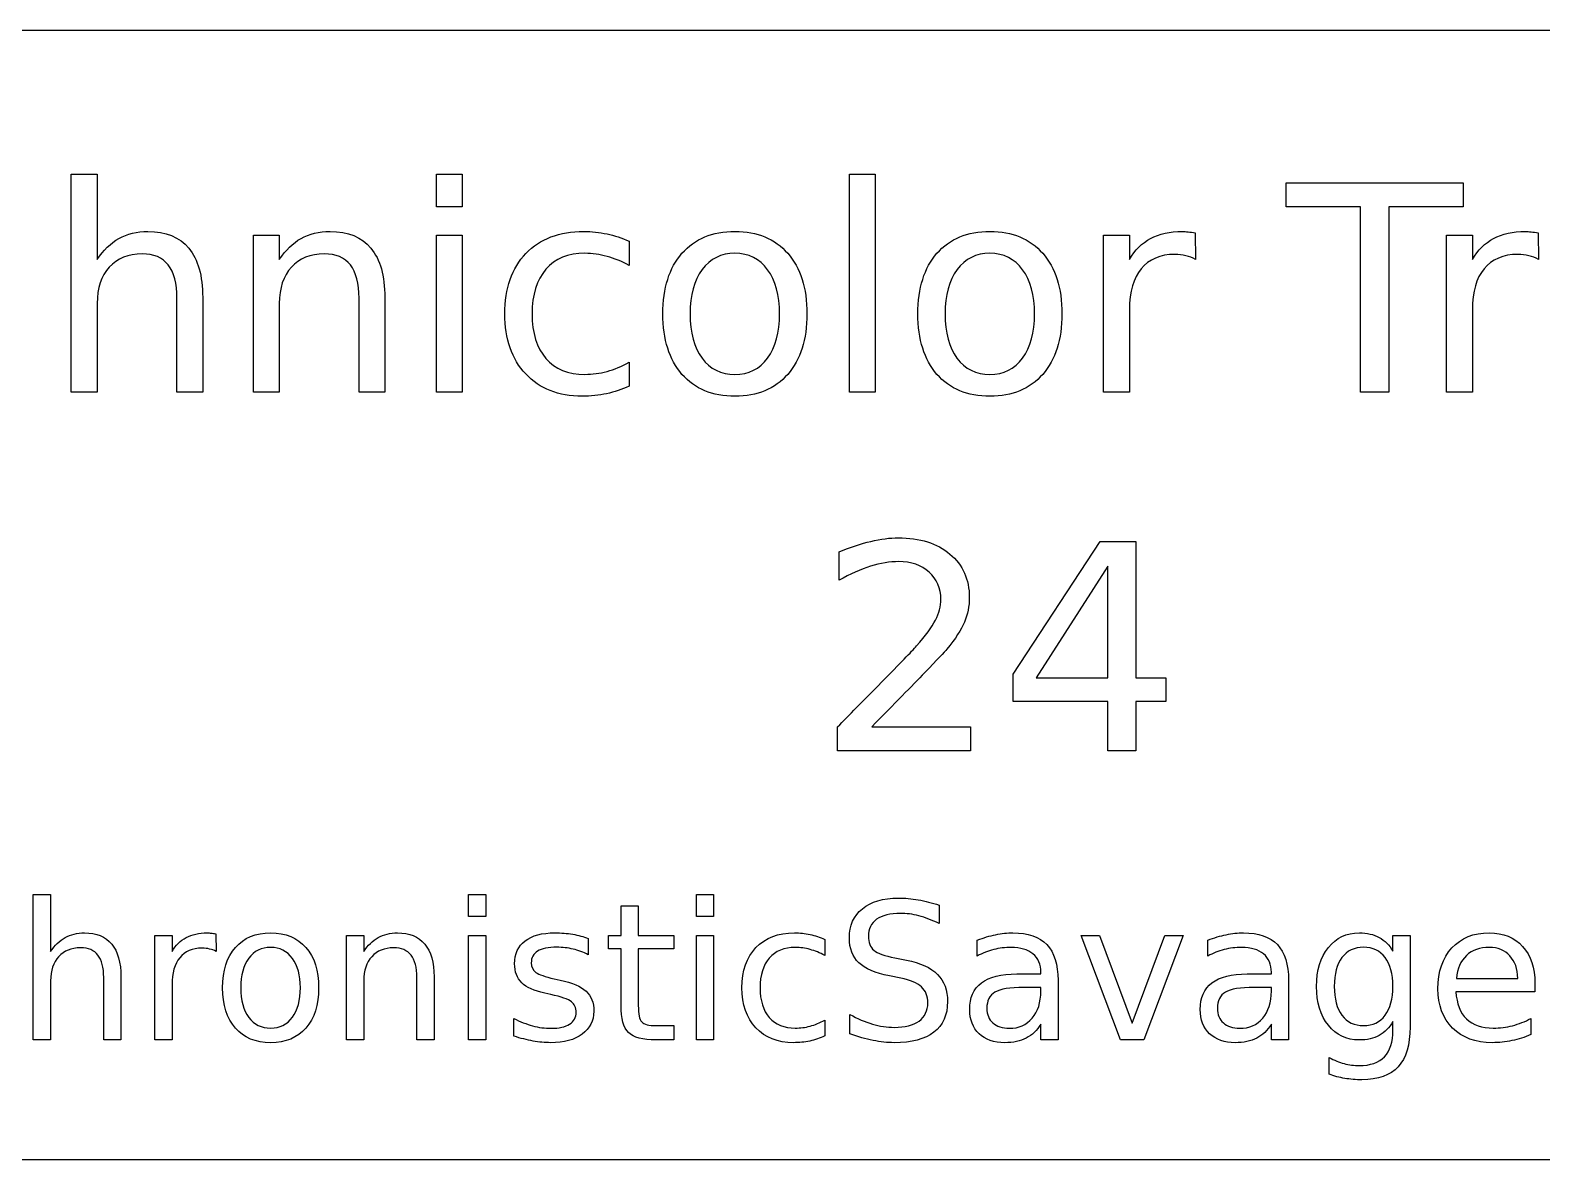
# Model space of a CAD drawing. Extents: x -55 to 123, y 94 to 249.
# Drawn here: x 12.59 to 46.05, y 94.18 to 119.18 of the extents above; entities that cross this region are included whole.
import ezdxf

# ---------------------------------------------------------------- set-up
doc = ezdxf.new("R2010")
doc.units = 0
doc.layers.get('0').update_dxf_attribs({"linetype": 'CONTINUOUS'})

msp = doc.modelspace()

# ---------------------------------------------------------------- linework, layer by layer
at = {"color": 7}
for p, q in [((-12.012783, 119.182961), (79.737214, 119.182961)), ((13.502216, 111.172742), (13.502216, 115.997253)), ((13.502216, 115.997253), (14.075824, 115.997253)), ((14.075824, 115.997253), (14.075824, 114.105896)), ((21.585443, 115.997253), (22.155951, 115.997253)), ((21.585443, 115.274817), (21.585443, 115.997253)), ((22.155951, 115.997253), (22.155951, 115.274817)), ((30.725971, 115.997253), (31.296479, 115.997253)), ((30.725971, 111.172742), (30.725971, 115.997253)), ((31.296479, 115.997253), (31.296479, 111.172742)), ((40.390498, 115.801916), (44.306538, 115.801916)), ((40.390498, 115.274817), (40.390498, 115.801916)), ((44.306538, 115.801916), (44.306538, 115.274817)), ((22.155951, 115.274817), (21.585443, 115.274817)), ((42.033809, 115.274817), (40.390498, 115.274817)), ((42.033809, 111.172742), (42.033809, 115.274817)), ((44.306538, 115.274817), (42.663228, 115.274817)), ((42.663228, 115.274817), (42.663228, 111.172742)), ((17.532977, 111.172742), (17.532977, 114.645398)), ((17.532977, 114.645398), (18.106586, 114.645398)), ((18.106586, 114.645398), (18.106586, 114.105896)), ((21.585443, 114.645398), (22.155951, 114.645398)), ((21.585443, 111.172742), (21.585443, 114.645398)), ((22.155951, 114.645398), (22.155951, 111.172742)), ((25.845649, 114.512073), (25.845649, 113.978772)), ((25.845649, 114.512069), (25.845649, 114.512073)), ((28.189692, 114.729114), (28.189692, 114.729114)), ((33.832758, 114.729114), (33.832758, 114.729114)), ((36.347333, 111.172741), (36.347333, 114.645398)), ((36.347333, 114.645398), (36.920942, 114.645398)), ((36.920942, 114.645398), (36.920942, 114.105896)), ((38.378217, 114.698114), (38.381318, 114.112097)), ((43.937566, 111.172741), (43.937566, 114.645398)), ((43.937566, 114.645398), (44.511174, 114.645398)), ((44.511174, 114.645398), (44.511174, 114.105896)), ((45.96845, 114.698114), (45.97155, 114.112097)), ((28.189692, 114.245422), (28.189692, 114.245422)), ((33.832758, 114.245422), (33.832758, 114.245422)), ((14.075824, 113.135413), (14.075824, 111.172742)), ((15.840057, 111.172742), (15.840057, 113.250134)), ((16.410565, 113.268738), (16.410565, 111.172742)), ((16.410565, 113.268738), (16.410565, 113.268738)), ((18.106586, 113.135413), (18.106586, 111.172742)), ((19.870819, 111.172742), (19.870819, 113.250134)), ((20.441327, 113.268738), (20.441327, 111.172742)), ((20.441327, 113.268738), (20.441327, 113.268738)), ((36.920942, 113.002086), (36.920942, 111.172741)), ((44.511174, 113.002086), (44.511174, 111.172741)), ((25.845649, 111.833161), (25.845649, 111.306062)), ((14.075824, 111.172742), (13.502216, 111.172742)), ((16.410565, 111.172742), (15.840057, 111.172742)), ((18.106586, 111.172742), (17.532977, 111.172742)), ((20.441327, 111.172742), (19.870819, 111.172742)), ((22.155951, 111.172742), (21.585443, 111.172742)), ((31.296479, 111.172742), (30.725971, 111.172742)), ((36.920942, 111.172741), (36.347333, 111.172741)), ((42.663228, 111.172742), (42.033809, 111.172742)), ((44.511174, 111.172741), (43.937566, 111.172741)), ((34.350555, 104.931262), (36.276019, 107.864417)), ((36.276019, 107.864417), (37.063568, 107.864417)), ((37.063568, 107.864417), (37.063568, 104.847546)), ((30.493427, 107.008655), (30.493427, 107.641174)), ((36.44035, 107.318713), (34.859051, 104.847546)), ((36.44035, 104.847546), (36.44035, 107.318713)), ((34.350555, 104.326648), (34.350555, 104.931262)), ((34.859051, 104.847546), (36.44035, 104.847546)), ((37.063568, 104.847546), (37.723993, 104.847546)), ((37.723993, 104.847546), (37.723993, 104.326648)), ((36.44035, 104.326648), (34.350555, 104.326648)), ((36.44035, 103.235242), (36.44035, 104.326648)), ((37.723993, 104.326648), (37.063568, 104.326648)), ((37.063568, 104.326648), (37.063568, 103.235242)), ((30.462421, 103.235242), (30.462421, 103.762341)), ((31.215863, 103.762341), (33.401776, 103.762341)), ((31.215863, 103.762337), (31.215863, 103.762341)), ((33.401776, 103.762341), (33.401776, 103.235242)), ((33.401776, 103.235242), (30.462421, 103.235242)), ((37.063568, 103.235242), (36.44035, 103.235242)), ((12.662476, 96.834328), (12.662476, 100.050669)), ((12.662476, 100.050669), (13.044881, 100.050669)), ((13.044881, 100.050669), (13.044881, 98.789765)), ((22.292893, 100.050669), (22.673231, 100.050669)), ((22.292893, 99.569045), (22.292893, 100.050669)), ((22.673231, 100.050669), (22.673231, 99.569045)), ((27.336514, 100.050669), (27.716852, 100.050669)), ((27.336514, 99.569045), (27.336514, 100.050669)), ((27.716852, 100.050669), (27.716852, 99.569045)), ((25.668397, 99.149432), (25.668397, 99.806757)), ((25.668397, 99.806757), (26.050804, 99.806757)), ((26.050804, 99.806757), (26.050804, 99.149432)), ((32.708796, 99.819159), (32.708796, 99.411949)), ((32.708796, 99.819157), (32.708796, 99.819159)), ((22.673231, 99.569045), (22.292893, 99.569045)), ((27.716852, 99.569045), (27.336514, 99.569045)), ((15.349648, 96.834328), (15.349648, 99.149432)), ((15.349648, 99.149432), (15.732053, 99.149432)), ((15.732053, 99.149432), (15.732053, 98.789765)), ((16.703574, 99.184573), (16.705637, 98.793899)), ((17.914868, 99.205243), (17.914868, 99.205243)), ((19.591252, 96.834328), (19.591252, 99.149432)), ((19.591252, 99.149432), (19.973657, 99.149432)), ((19.973657, 99.149432), (19.973657, 98.789765)), ((22.292893, 99.149432), (22.673231, 99.149432)), ((22.292893, 96.834328), (22.292893, 99.149432)), ((22.673231, 99.149432), (22.673231, 96.834328)), ((24.942863, 99.08122), (24.942863, 98.721552)), ((24.942863, 99.081217), (24.942863, 99.08122)), ((25.389344, 98.853843), (25.389344, 99.149432)), ((25.389344, 99.149432), (25.668397, 99.149432)), ((26.050804, 99.149432), (26.834218, 99.149432)), ((26.834218, 99.149432), (26.834218, 98.853843)), ((27.336514, 99.149432), (27.716852, 99.149432)), ((27.336514, 96.834328), (27.336514, 99.149432)), ((27.716852, 99.149432), (27.716852, 96.834328)), ((30.17665, 99.060549), (30.17665, 98.705015)), ((30.17665, 99.06054), (30.17665, 99.060549)), ((33.55422, 98.692617), (33.55422, 99.044017)), ((35.85279, 99.149432), (36.255866, 99.149432)), ((36.720954, 96.834328), (35.85279, 99.149432)), ((36.255866, 99.149432), (36.979336, 97.206399)), ((36.979336, 97.206399), (37.702806, 99.149432)), ((38.105882, 99.149432), (37.237718, 96.834328)), ((37.702806, 99.149432), (38.105882, 99.149432)), ((38.655718, 98.692617), (38.655718, 99.044017)), ((42.75056, 98.798035), (42.75056, 99.149434)), ((42.75056, 99.149434), (43.130899, 99.149434)), ((43.130899, 99.149434), (43.130899, 97.121649)), ((17.914868, 98.882782), (17.914868, 98.882782)), ((25.668397, 98.853843), (25.389344, 98.853843)), ((25.668397, 97.597073), (25.668397, 98.853843)), ((26.834218, 98.853843), (26.050804, 98.853843)), ((26.050804, 98.853843), (26.050804, 97.597073)), ((31.731078, 98.651271), (31.983259, 98.599591)), ((13.044881, 98.142776), (13.044881, 96.834328)), ((14.221037, 96.834328), (14.221037, 98.219257)), ((14.601375, 98.231659), (14.601375, 96.834328)), ((14.601375, 98.231659), (14.601375, 98.231659)), ((15.732053, 98.053885), (15.732053, 96.834328)), ((19.973657, 98.142776), (19.973657, 96.834328)), ((21.149813, 96.834328), (21.149813, 98.219257)), ((21.530151, 98.231659), (21.530151, 96.834328)), ((21.530151, 98.231659), (21.530151, 98.231659)), ((24.190454, 98.188246), (24.320679, 98.159306)), ((31.861303, 98.202714), (31.607055, 98.252324)), ((34.426518, 98.295737), (34.959819, 98.295737)), ((34.959819, 98.295737), (34.959819, 98.332947)), ((35.340158, 98.155181), (35.340158, 98.155178)), ((35.340158, 98.155178), (35.340158, 96.834328)), ((39.528016, 98.295737), (40.061317, 98.295737)), ((40.061317, 98.295737), (40.061317, 98.332947)), ((40.441655, 98.155181), (40.441655, 98.155178)), ((40.441655, 98.155178), (40.441655, 96.834328)), ((42.75056, 98.018752), (42.75056, 98.018752)), ((44.158224, 98.196519), (45.514213, 98.198586)), ((45.894552, 98.086967), (45.894552, 98.086965)), ((45.894552, 98.086965), (45.894552, 97.90093)), ((24.113973, 97.840985), (23.981681, 97.871995)), ((34.959819, 97.998082), (34.581548, 97.998082)), ((34.959819, 97.913332), (34.959819, 97.998082)), ((40.061317, 97.998082), (39.683045, 97.998082)), ((40.061317, 97.913332), (40.061317, 97.998082)), ((45.894552, 97.90093), (44.145821, 97.90093)), ((30.734757, 96.970751), (30.734757, 97.400699)), ((23.297486, 96.919075), (23.297486, 97.311816)), ((26.443543, 97.15265), (26.834217, 97.15265)), ((26.834217, 97.15265), (26.834217, 96.834328)), ((30.17665, 97.274609), (30.17665, 96.923209)), ((34.959819, 96.834328), (34.959819, 97.185728)), ((40.061317, 96.834328), (40.061317, 97.185728)), ((42.75056, 97.053438), (42.75056, 97.241541)), ((45.805668, 97.311816), (45.805668, 96.952148)), ((13.044881, 96.834328), (12.662476, 96.834328)), ((14.601375, 96.834328), (14.221037, 96.834328)), ((15.732053, 96.834328), (15.349648, 96.834328)), ((19.973657, 96.834328), (19.591252, 96.834328)), ((21.530151, 96.834328), (21.149813, 96.834328)), ((22.673231, 96.834328), (22.292893, 96.834328)), ((26.834217, 96.834328), (26.443543, 96.834328)), ((27.716852, 96.834328), (27.336514, 96.834328)), ((35.340158, 96.834328), (34.959819, 96.834328)), ((37.237718, 96.834328), (36.720954, 96.834328)), ((40.441655, 96.834328), (40.061317, 96.834328)), ((41.340827, 96.075722), (41.340827, 96.445726)), ((114.93848, 94.182959), (-47.214053, 94.182961))]:
    msp.add_line(p, q, dxfattribs=at)
for points in [[(14.075824, 114.105896), (14.21225, 114.314669), (14.372447, 114.470732), (14.556415, 114.574084)], [(14.556415, 114.574084), (14.74245, 114.677438), (14.956391, 114.729114), (15.198236, 114.729114)], [(15.198236, 114.729114), (15.597178, 114.729114), (15.898968, 114.605091), (16.103607, 114.357043)], [(18.106586, 114.105896), (18.243011, 114.314669), (18.403208, 114.470732), (18.587177, 114.574084)], [(18.587177, 114.574084), (18.773212, 114.677438), (18.987152, 114.729114), (19.228998, 114.729114)], [(19.228998, 114.729114), (19.62794, 114.729114), (19.92973, 114.605091), (20.134369, 114.357043)], [(23.563617, 114.242317), (23.875743, 114.566845), (24.30259, 114.729109), (24.844159, 114.729109)], [(24.844159, 114.729109), (25.019859, 114.729109), (25.191425, 114.710506), (25.358857, 114.673299)], [(25.358857, 114.673299), (25.526288, 114.638159), (25.688552, 114.584416), (25.845649, 114.512069)], [(27.017671, 114.245422), (27.300858, 114.567884), (27.691531, 114.729114), (28.189692, 114.729114)], [(28.189692, 114.729114), (28.685786, 114.729114), (29.075426, 114.567884), (29.358613, 114.245422)], [(32.660737, 114.245422), (32.943924, 114.567884), (33.334597, 114.729114), (33.832758, 114.729114)], [(33.832758, 114.729114), (34.328852, 114.729114), (34.718492, 114.567884), (35.001679, 114.245422)], [(36.920942, 114.105896), (37.040831, 114.316736), (37.196894, 114.472799), (37.38913, 114.574084)], [(37.38913, 114.574084), (37.581367, 114.677438), (37.814944, 114.729114), (38.089862, 114.729114)], [(38.089862, 114.729114), (38.129135, 114.729114), (38.172544, 114.726014), (38.220087, 114.719814)], [(38.220087, 114.719814), (38.267627, 114.715681), (38.320337, 114.708448), (38.378217, 114.698114)], [(44.511174, 114.105896), (44.631063, 114.316736), (44.787126, 114.472799), (44.979363, 114.574084)], [(44.979363, 114.574084), (45.171599, 114.677438), (45.405176, 114.729114), (45.680095, 114.729114)], [(45.680095, 114.729114), (45.719368, 114.729114), (45.762777, 114.726014), (45.81032, 114.719814)], [(45.81032, 114.719814), (45.85786, 114.715681), (45.91057, 114.708448), (45.96845, 114.698114)], [(15.071112, 114.23302), (14.763121, 114.23302), (14.520241, 114.134835), (14.342474, 113.938464)], [(15.647821, 113.988074), (15.519664, 114.151372), (15.327427, 114.23302), (15.071112, 114.23302)], [(16.103607, 114.357043), (16.308246, 114.111064), (16.410565, 113.748296), (16.410565, 113.268738)], [(19.101874, 114.23302), (18.793883, 114.23302), (18.551003, 114.134835), (18.373236, 113.938464)], [(19.678583, 113.988074), (19.550425, 114.151372), (19.358189, 114.23302), (19.101874, 114.23302)], [(20.134369, 114.357043), (20.339008, 114.111064), (20.441327, 113.748296), (20.441327, 113.268738)], [(23.09853, 112.905964), (23.09853, 113.472338), (23.253559, 113.917789), (23.563617, 114.242317)], [(24.868964, 114.245419), (24.498961, 114.245419), (24.21164, 114.127597), (24.007001, 113.891952)], [(25.358857, 114.177209), (25.197626, 114.222683), (25.034329, 114.245419), (24.868964, 114.245419)], [(25.845649, 113.978772), (25.684418, 114.067656), (25.522154, 114.133801), (25.358857, 114.177209)], [(26.595991, 112.905969), (26.595991, 113.476477), (26.736551, 113.922962), (27.017671, 114.245422)], [(28.189692, 114.245422), (27.883767, 114.245422), (27.641922, 114.125533), (27.464155, 113.885754)], [(28.912128, 113.882654), (28.734361, 114.1245), (28.493549, 114.245422), (28.189692, 114.245422)], [(29.358613, 114.245422), (29.6418, 113.922962), (29.783393, 113.476477), (29.783393, 112.905969)], [(32.239057, 112.905969), (32.239057, 113.476477), (32.379617, 113.922962), (32.660737, 114.245422)], [(33.832758, 114.245422), (33.526834, 114.245422), (33.284988, 114.125533), (33.107221, 113.885754)], [(34.555195, 113.882654), (34.377428, 114.1245), (34.136616, 114.245422), (33.832758, 114.245422)], [(35.001679, 114.245422), (35.284866, 113.922962), (35.42646, 113.476477), (35.42646, 112.905969)], [(37.922431, 114.220617), (37.59997, 114.220617), (37.351923, 114.115197), (37.17829, 113.904357)], [(38.170478, 114.192707), (38.096064, 114.211314), (38.013382, 114.220617), (37.922431, 114.220617)], [(38.381318, 114.112097), (38.317238, 114.149304), (38.246958, 114.176174), (38.170478, 114.192707)], [(45.512664, 114.220617), (45.190203, 114.220617), (44.942156, 114.115197), (44.768523, 113.904357)], [(45.760711, 114.192707), (45.686296, 114.211314), (45.603614, 114.220617), (45.512664, 114.220617)], [(45.97155, 114.112097), (45.90747, 114.149304), (45.83719, 114.176174), (45.760711, 114.192707)], [(14.342474, 113.938464), (14.164707, 113.742094), (14.075824, 113.474411), (14.075824, 113.135413)], [(15.840057, 113.250134), (15.840057, 113.578796), (15.775978, 113.824776), (15.647821, 113.988074)], [(18.373236, 113.938464), (18.195469, 113.742094), (18.106586, 113.474411), (18.106586, 113.135413)], [(19.870819, 113.250134), (19.870819, 113.578796), (19.80674, 113.824776), (19.678583, 113.988074)], [(24.007001, 113.891952), (23.802362, 113.658375), (23.700043, 113.329713), (23.700043, 112.905966)], [(27.464155, 113.885754), (27.286388, 113.648043), (27.197504, 113.321448), (27.197504, 112.905969)], [(29.178779, 112.905969), (29.178779, 113.317314), (29.089895, 113.642876), (28.912128, 113.882654)], [(33.107221, 113.885754), (32.929454, 113.648043), (32.840571, 113.321448), (32.840571, 112.905969)], [(34.821845, 112.905969), (34.821845, 113.317314), (34.732962, 113.642876), (34.555195, 113.882654)], [(37.17829, 113.904357), (37.006725, 113.695585), (36.920942, 113.394828), (36.920942, 113.002086)], [(44.768523, 113.904357), (44.596957, 113.695585), (44.511174, 113.394828), (44.511174, 113.002086)], [(23.560517, 111.575813), (23.252526, 111.904475), (23.09853, 112.347859), (23.09853, 112.905964)], [(23.700043, 112.905966), (23.700043, 112.48222), (23.802362, 112.152524), (24.007001, 111.916879)], [(27.017671, 111.566516), (26.736551, 111.891044), (26.595991, 112.337529), (26.595991, 112.905969)], [(27.197504, 112.905969), (27.197504, 112.490491), (27.285354, 112.162862), (27.461054, 111.923083)], [(28.912128, 111.926184), (29.089895, 112.165963), (29.178779, 112.492558), (29.178779, 112.905969)], [(29.783393, 112.905969), (29.783393, 112.337529), (29.6418, 111.891044), (29.358613, 111.566516)], [(32.660737, 111.566516), (32.379617, 111.891044), (32.239057, 112.337529), (32.239057, 112.905969)], [(32.840571, 112.905969), (32.840571, 112.490491), (32.928421, 112.162862), (33.104121, 111.923083)], [(34.555195, 111.926184), (34.732962, 112.165963), (34.821845, 112.492558), (34.821845, 112.905969)], [(35.42646, 112.905969), (35.42646, 112.337529), (35.284866, 111.891044), (35.001679, 111.566516)], [(24.007001, 111.916879), (24.21164, 111.683302), (24.498961, 111.566513), (24.868964, 111.566513)], [(25.358857, 111.631623), (25.522154, 111.677097), (25.684418, 111.744276), (25.845649, 111.833161)], [(27.461054, 111.923083), (27.638821, 111.685372), (27.881701, 111.566516), (28.189692, 111.566516)], [(28.189692, 111.566516), (28.493549, 111.566516), (28.734361, 111.686406), (28.912128, 111.926184)], [(33.104121, 111.923083), (33.281888, 111.685372), (33.524767, 111.566516), (33.832758, 111.566516)], [(33.832758, 111.566516), (34.136616, 111.566516), (34.377428, 111.686406), (34.555195, 111.926184)], [(24.806952, 111.08282), (24.283987, 111.08282), (23.868508, 111.247151), (23.560517, 111.575813)], [(24.868964, 111.566513), (25.034329, 111.566513), (25.197626, 111.588217), (25.358857, 111.631623)], [(28.189692, 111.082825), (27.691531, 111.082825), (27.300858, 111.244056), (27.017671, 111.566516)], [(29.358613, 111.566516), (29.075426, 111.244056), (28.685786, 111.082825), (28.189692, 111.082825)], [(33.832758, 111.082825), (33.334597, 111.082825), (32.943924, 111.244056), (32.660737, 111.566516)], [(35.001679, 111.566516), (34.718492, 111.244056), (34.328852, 111.082825), (33.832758, 111.082825)], [(25.349555, 111.13863), (25.180056, 111.101424), (24.999189, 111.08282), (24.806952, 111.08282)], [(25.845649, 111.306062), (25.686486, 111.231648), (25.521121, 111.175838), (25.349555, 111.13863)], [(30.493427, 107.641174), (30.745608, 107.74246), (30.981252, 107.818942), (31.20036, 107.870618)], [(31.20036, 107.870618), (31.419468, 107.922292), (31.619973, 107.948128), (31.801874, 107.948128)], [(31.801874, 107.948128), (32.281431, 107.948128), (32.663837, 107.828239), (32.949091, 107.58846)], [(31.814276, 107.421033), (31.617905, 107.421033), (31.410166, 107.386927), (31.191058, 107.318713)], [(32.487103, 107.188489), (32.315538, 107.343519), (32.091262, 107.421033), (31.814276, 107.421033)], [(32.949091, 107.58846), (33.234344, 107.348682), (33.376971, 107.028288), (33.376971, 106.627279)], [(31.191058, 107.318713), (30.974017, 107.250501), (30.741474, 107.147148), (30.493427, 107.008655)], [(32.747553, 106.586975), (32.747553, 106.832955), (32.660736, 107.03346), (32.487103, 107.188489)], [(32.62663, 106.124988), (32.707245, 106.282084), (32.747553, 106.43608), (32.747553, 106.586975)], [(33.376971, 106.627279), (33.376971, 106.43711), (33.340798, 106.256242), (33.268451, 106.084676)], [(32.208051, 105.55448), (32.408555, 105.77979), (32.548081, 105.969959), (32.62663, 106.124988)], [(33.268451, 106.084676), (33.198171, 105.915178), (33.06898, 105.714673), (32.880878, 105.483163)], [(31.432904, 104.751428), (31.844249, 105.166907), (32.102631, 105.434591), (32.208051, 105.55448)], [(32.880878, 105.483163), (32.829198, 105.423217), (32.664867, 105.249584), (32.387885, 104.962264)], [(30.462421, 103.762341), (30.700132, 104.008321), (31.023627, 104.338017), (31.432904, 104.751428)], [(32.387885, 104.962264), (32.110899, 104.67701), (31.720225, 104.277035), (31.215863, 103.762337)], [(30.722354, 99.095683), (30.722354, 99.368535), (30.818128, 99.583509), (31.009675, 99.740605)], [(31.009675, 99.740605), (31.2026, 99.897701), (31.467873, 99.976249), (31.805492, 99.976249)], [(31.805492, 99.976249), (31.950186, 99.976249), (32.097636, 99.963159), (32.247843, 99.936979)], [(32.247843, 99.936979), (32.398049, 99.910799), (32.5517, 99.871525), (32.708796, 99.819157)], [(31.325935, 99.504965), (31.20329, 99.416771), (31.141967, 99.29137), (31.141967, 99.128761)], [(31.853035, 99.637257), (31.625658, 99.637257), (31.449958, 99.59316), (31.325935, 99.504965)], [(32.260245, 99.581447), (32.119685, 99.618654), (31.983948, 99.637257), (31.853035, 99.637257)], [(32.708796, 99.411949), (32.550322, 99.487741), (32.400805, 99.544241), (32.260245, 99.581447)], [(13.044881, 98.789765), (13.135832, 98.928947), (13.24263, 99.032988), (13.365275, 99.10189)], [(13.365275, 99.10189), (13.489298, 99.170792), (13.631925, 99.205243), (13.793156, 99.205243)], [(13.793156, 99.205243), (14.059117, 99.205243), (14.260311, 99.122561), (14.396737, 98.957196)], [(15.732053, 98.789765), (15.81198, 98.930325), (15.916022, 99.034366), (16.044179, 99.10189)], [(16.044179, 99.10189), (16.172336, 99.170792), (16.328055, 99.205243), (16.511334, 99.205243)], [(16.511334, 99.205243), (16.537514, 99.205243), (16.566454, 99.203177), (16.598154, 99.199043)], [(16.598154, 99.199043), (16.629847, 99.19631), (16.664987, 99.191487), (16.703574, 99.184573)], [(17.133521, 98.882782), (17.322312, 99.097756), (17.582761, 99.205243), (17.914868, 99.205243)], [(17.914868, 99.205243), (18.245597, 99.205243), (18.505358, 99.097756), (18.694149, 98.882782)], [(19.973657, 98.789765), (20.064608, 98.928947), (20.171406, 99.032988), (20.294051, 99.10189)], [(20.294051, 99.10189), (20.418074, 99.170792), (20.560701, 99.205243), (20.721932, 99.205243)], [(20.721932, 99.205243), (20.987893, 99.205243), (21.189087, 99.122561), (21.325513, 98.957196)], [(23.314022, 98.523118), (23.314022, 98.740848), (23.391192, 98.908969), (23.545532, 99.02748)], [(23.545532, 99.02748), (23.699873, 99.145992), (23.918981, 99.205247), (24.202857, 99.205247)], [(24.202857, 99.205247), (24.343416, 99.205247), (24.475708, 99.194911), (24.599732, 99.174237)], [(24.599732, 99.174237), (24.723755, 99.153564), (24.838132, 99.122557), (24.942863, 99.081217)], [(28.655295, 98.880709), (28.863379, 99.097061), (29.147944, 99.205237), (29.50899, 99.205237)], [(29.50899, 99.205237), (29.626123, 99.205237), (29.740501, 99.192834), (29.852122, 99.168027)], [(29.852122, 99.168027), (29.963743, 99.144601), (30.071919, 99.108772), (30.17665, 99.06054)], [(30.931127, 98.543779), (30.791945, 98.676071), (30.722354, 98.860039), (30.722354, 99.095683)], [(31.141967, 99.128761), (31.141967, 98.992335), (31.182619, 98.888982), (31.263923, 98.818702)], [(33.55422, 99.044017), (33.693402, 99.097764), (33.82845, 99.137727), (33.959363, 99.163906)], [(33.959363, 99.163906), (34.090277, 99.191466), (34.217746, 99.205246), (34.341769, 99.205246)], [(34.341769, 99.205246), (34.676632, 99.205246), (34.926746, 99.11843), (35.092111, 98.944797)], [(38.655718, 99.044017), (38.7949, 99.097764), (38.929948, 99.137727), (39.060861, 99.163906)], [(39.060861, 99.163906), (39.191775, 99.191466), (39.319244, 99.205246), (39.443267, 99.205246)], [(39.443267, 99.205246), (39.77813, 99.205246), (40.028244, 99.11843), (40.193608, 98.944797)], [(41.322224, 98.880717), (41.495857, 99.097069), (41.724611, 99.205245), (42.008487, 99.205245)], [(42.008487, 99.205245), (42.179364, 99.205245), (42.326125, 99.171483), (42.44877, 99.103959)], [(42.44877, 99.103959), (42.571415, 99.036435), (42.672012, 98.934461), (42.75056, 98.798035)], [(44.054871, 98.870382), (44.260198, 99.093624), (44.536495, 99.205245), (44.883761, 99.205245)], [(44.883761, 99.205245), (45.195198, 99.205245), (45.441177, 99.104649), (45.6217, 98.903455)], [(13.708407, 98.874514), (13.503079, 98.874514), (13.341159, 98.809057), (13.222648, 98.678143)], [(14.092879, 98.711216), (14.007441, 98.820082), (13.879284, 98.874514), (13.708407, 98.874514)], [(14.221037, 98.219257), (14.221037, 98.438365), (14.178318, 98.602352), (14.092879, 98.711216)], [(14.396737, 98.957196), (14.533162, 98.79321), (14.601375, 98.551364), (14.601375, 98.231659)], [(16.399713, 98.866239), (16.184739, 98.866239), (16.019374, 98.795959), (15.903619, 98.655399)], [(16.565077, 98.847639), (16.51547, 98.860039), (16.460349, 98.866239), (16.399713, 98.866239)], [(16.705637, 98.793899), (16.662917, 98.818706), (16.616064, 98.836619), (16.565077, 98.847639)], [(16.852401, 97.989813), (16.852401, 98.370152), (16.946108, 98.667808), (17.133521, 98.882782)], [(17.914868, 98.882782), (17.710919, 98.882782), (17.549688, 98.802856), (17.431177, 98.643003)], [(18.396493, 98.640936), (18.277982, 98.802167), (18.11744, 98.882782), (17.914868, 98.882782)], [(18.694149, 98.882782), (18.88294, 98.667808), (18.977336, 98.370152), (18.977336, 97.989813)], [(20.637182, 98.874514), (20.431855, 98.874514), (20.269935, 98.809057), (20.151424, 98.678143)], [(21.021655, 98.711216), (20.936217, 98.820082), (20.808059, 98.874514), (20.637182, 98.874514)], [(21.149813, 98.219257), (21.149813, 98.438365), (21.107094, 98.602352), (21.021655, 98.711216)], [(21.325513, 98.957196), (21.461938, 98.79321), (21.530151, 98.551364), (21.530151, 98.231659)], [(23.822518, 98.800095), (23.728811, 98.742215), (23.681958, 98.655399), (23.681958, 98.539646)], [(24.248332, 98.886915), (24.059541, 98.886915), (23.917603, 98.857975), (23.822518, 98.800095)], [(24.608, 98.845575), (24.492245, 98.873135), (24.372355, 98.886915), (24.248332, 98.886915)], [(24.942863, 98.721552), (24.835376, 98.776672), (24.723755, 98.818013), (24.608, 98.845575)], [(28.345237, 97.989807), (28.345237, 98.36739), (28.44859, 98.664357), (28.655295, 98.880709)], [(29.525527, 98.882777), (29.278858, 98.882777), (29.08731, 98.804229), (28.950885, 98.647133)], [(29.852122, 98.837307), (29.744635, 98.867621), (29.63577, 98.882777), (29.525527, 98.882777)], [(30.17665, 98.705015), (30.069163, 98.764269), (29.960987, 98.808366), (29.852122, 98.837307)], [(31.263923, 98.818702), (31.346606, 98.7498), (31.502324, 98.69399), (31.731078, 98.651271)], [(33.915955, 98.835244), (33.790554, 98.803551), (33.669975, 98.756009), (33.55422, 98.692617)], [(34.302495, 98.882784), (34.170203, 98.882784), (34.041356, 98.866938), (33.915955, 98.835244)], [(34.786186, 98.73809), (34.671809, 98.834553), (34.510579, 98.882784), (34.302495, 98.882784)], [(34.959819, 98.332947), (34.959819, 98.507958), (34.901941, 98.643006), (34.786186, 98.73809)], [(35.092111, 98.944797), (35.257476, 98.771165), (35.340158, 98.507959), (35.340158, 98.155181)], [(39.017453, 98.835244), (38.892052, 98.803551), (38.771473, 98.756009), (38.655718, 98.692617)], [(39.403993, 98.882784), (39.271701, 98.882784), (39.142854, 98.866938), (39.017453, 98.835244)], [(39.887684, 98.73809), (39.773307, 98.834553), (39.612076, 98.882784), (39.403993, 98.882784)], [(40.061317, 98.332947), (40.061317, 98.507958), (40.003439, 98.643006), (39.887684, 98.73809)], [(40.193608, 98.944797), (40.358973, 98.771165), (40.441655, 98.507959), (40.441655, 98.155181)], [(41.061774, 98.018754), (41.061774, 98.377044), (41.148591, 98.664365), (41.322224, 98.880717)], [(42.101504, 98.886916), (41.897555, 98.886916), (41.738391, 98.811124), (41.624014, 98.65954)], [(42.578994, 98.65954), (42.465995, 98.811124), (42.306832, 98.886916), (42.101504, 98.886916)], [(43.748946, 97.969145), (43.748946, 98.348106), (43.850921, 98.648518), (44.054871, 98.870382)], [(44.377332, 98.702948), (44.250552, 98.583059), (44.177516, 98.414249), (44.158224, 98.196519)], [(44.887895, 98.882782), (44.675677, 98.882782), (44.505489, 98.822838), (44.377332, 98.702948)], [(45.338513, 98.696747), (45.225514, 98.820771), (45.075308, 98.882782), (44.887895, 98.882782)], [(45.514213, 98.198586), (45.51148, 98.40667), (45.452913, 98.572724), (45.338513, 98.696747)], [(45.6217, 98.903455), (45.803601, 98.703639), (45.894552, 98.431477), (45.894552, 98.086967)], [(13.222648, 98.678143), (13.104137, 98.54723), (13.044881, 98.368774), (13.044881, 98.142776)], [(15.903619, 98.655399), (15.789242, 98.516217), (15.732053, 98.315713), (15.732053, 98.053885)], [(17.431177, 98.643003), (17.312666, 98.484529), (17.25341, 98.266799), (17.25341, 97.989813)], [(18.57426, 97.989813), (18.57426, 98.264043), (18.515004, 98.481084), (18.396493, 98.640936)], [(20.151424, 98.678143), (20.032913, 98.54723), (19.973657, 98.368774), (19.973657, 98.142776)], [(23.471118, 98.099371), (23.366387, 98.202725), (23.314022, 98.343974), (23.314022, 98.523118)], [(23.681958, 98.539646), (23.681958, 98.451452), (23.71572, 98.381861), (23.783244, 98.330873)], [(28.950885, 98.647133), (28.814459, 98.491415), (28.746246, 98.272306), (28.746246, 97.989808)], [(31.607055, 98.252324), (31.295618, 98.314338), (31.070309, 98.411489), (30.931127, 98.543779)], [(31.983259, 98.599591), (32.294696, 98.540338), (32.524139, 98.435607), (32.671589, 98.285399)], [(41.624014, 98.65954), (41.511015, 98.507956), (41.454515, 98.29436), (41.454515, 98.018752)], [(42.75056, 98.018752), (42.75056, 98.29436), (42.693371, 98.507956), (42.578994, 98.65954)], [(23.981681, 97.871995), (23.746037, 97.921602), (23.575849, 97.997394), (23.471118, 98.099371)], [(23.783244, 98.330873), (23.850768, 98.281267), (23.986505, 98.233724), (24.190454, 98.188246)], [(24.320679, 98.159306), (24.590774, 98.101426), (24.782322, 98.019433), (24.895321, 97.913326)], [(32.318122, 98.010478), (32.225794, 98.095917), (32.073521, 98.159996), (31.861303, 98.202714)], [(32.671589, 98.285399), (32.820417, 98.136571), (32.894831, 97.936755), (32.894831, 97.685952)], [(33.384722, 97.508188), (33.384722, 97.768638), (33.471538, 97.965008), (33.645171, 98.097299)], [(33.645171, 98.097299), (33.820182, 98.229591), (34.080631, 98.295737), (34.426518, 98.295737)], [(38.486219, 97.508188), (38.486219, 97.768638), (38.573035, 97.965008), (38.746668, 98.097299)], [(38.746668, 98.097299), (38.921679, 98.229591), (39.182129, 98.295737), (39.528016, 98.295737)], [(41.322224, 97.158858), (41.148591, 97.37521), (41.061774, 97.661842), (41.061774, 98.018754)], [(41.454515, 98.018752), (41.454515, 97.744523), (41.511015, 97.531616), (41.624014, 97.380032)], [(42.578994, 97.380032), (42.693371, 97.531616), (42.75056, 97.744523), (42.75056, 98.018752)], [(17.133521, 97.096845), (16.946108, 97.313197), (16.852401, 97.610853), (16.852401, 97.989813)], [(17.25341, 97.989813), (17.25341, 97.712828), (17.311977, 97.494409), (17.42911, 97.334556)], [(18.396493, 97.336623), (18.515004, 97.496476), (18.57426, 97.714206), (18.57426, 97.989813)], [(18.977336, 97.989813), (18.977336, 97.610853), (18.88294, 97.313197), (18.694149, 97.096845)], [(24.570793, 97.681822), (24.501891, 97.736942), (24.349618, 97.789997), (24.113973, 97.840985)], [(24.676213, 97.44411), (24.676213, 97.547464), (24.641073, 97.626701), (24.570793, 97.681822)], [(24.895321, 97.913326), (25.009698, 97.808596), (25.066886, 97.661835), (25.066886, 97.473043)], [(28.653228, 97.10304), (28.447901, 97.322148), (28.345237, 97.617737), (28.345237, 97.989807)], [(28.746246, 97.989808), (28.746246, 97.707311), (28.814459, 97.487514), (28.950885, 97.330417)], [(32.458682, 97.654944), (32.458682, 97.806528), (32.411829, 97.92504), (32.318122, 98.010478)], [(32.894831, 97.685952), (32.894831, 97.386918), (32.794234, 97.160231), (32.593041, 97.00589)], [(33.942827, 97.892662), (33.824316, 97.822382), (33.76506, 97.702493), (33.76506, 97.532994)], [(34.581548, 97.998082), (34.274245, 97.998082), (34.061338, 97.962942), (33.942827, 97.892662)], [(34.767583, 97.315953), (34.89574, 97.466159), (34.959819, 97.665286), (34.959819, 97.913332)], [(39.044325, 97.892662), (38.925814, 97.822382), (38.866558, 97.702493), (38.866558, 97.532994)], [(39.683045, 97.998082), (39.375743, 97.998082), (39.162836, 97.962942), (39.044325, 97.892662)], [(39.86908, 97.315953), (39.997238, 97.466159), (40.061317, 97.665286), (40.061317, 97.913332)], [(44.071407, 97.096847), (43.856433, 97.311821), (43.748946, 97.602587), (43.748946, 97.969145)], [(44.145821, 97.90093), (44.162361, 97.639103), (44.240909, 97.439287), (44.381466, 97.301483)], [(24.531519, 97.183661), (24.627982, 97.245675), (24.676213, 97.332491), (24.676213, 97.44411)], [(25.066886, 97.473043), (25.066886, 97.258069), (24.981448, 97.087882), (24.810571, 96.96248)], [(25.835829, 96.997626), (25.724208, 97.10787), (25.668397, 97.307685), (25.668397, 97.597073)], [(26.050804, 97.597073), (26.050804, 97.408282), (26.076297, 97.287014), (26.127284, 97.23327)], [(30.734757, 97.400699), (30.904256, 97.305615), (31.070309, 97.233957), (31.232917, 97.185725)], [(32.264379, 97.253935), (32.393914, 97.347642), (32.458682, 97.481312), (32.458682, 97.654944)], [(33.593494, 96.97282), (33.454313, 97.10649), (33.384722, 97.284946), (33.384722, 97.508188)], [(33.76506, 97.532994), (33.76506, 97.397946), (33.809157, 97.290459), (33.897352, 97.210533)], [(38.694992, 96.97282), (38.55581, 97.10649), (38.486219, 97.284946), (38.486219, 97.508188)], [(38.866558, 97.532994), (38.866558, 97.397946), (38.910655, 97.290459), (38.998849, 97.210533)], [(41.624014, 97.380032), (41.738391, 97.228448), (41.897555, 97.152655), (42.101504, 97.152655)], [(42.101504, 97.152655), (42.306832, 97.152655), (42.465995, 97.228448), (42.578994, 97.380032)], [(17.914868, 96.774384), (17.582761, 96.774384), (17.322312, 96.881871), (17.133521, 97.096845)], [(17.42911, 97.334556), (17.547621, 97.176082), (17.709541, 97.096845), (17.914868, 97.096845)], [(17.914868, 97.096845), (18.11744, 97.096845), (18.277982, 97.176771), (18.396493, 97.336623)], [(18.694149, 97.096845), (18.505358, 96.881871), (18.245597, 96.774384), (17.914868, 96.774384)], [(23.297486, 97.311816), (23.438045, 97.23878), (23.576538, 97.183659), (23.712964, 97.146451)], [(23.712964, 97.146451), (23.84939, 97.110625), (23.984438, 97.092711), (24.118107, 97.092711)], [(24.118107, 97.092711), (24.297252, 97.092711), (24.435056, 97.123028), (24.531519, 97.183661)], [(26.127284, 97.23327), (26.179651, 97.179524), (26.28507, 97.15265), (26.443543, 97.15265)], [(29.484185, 96.774378), (29.135542, 96.774378), (28.858556, 96.883932), (28.653228, 97.10304)], [(28.950885, 97.330417), (29.08731, 97.174699), (29.278858, 97.09684), (29.525527, 97.09684)], [(29.525527, 97.09684), (29.63577, 97.09684), (29.744635, 97.11131), (29.852122, 97.14025)], [(29.852122, 97.14025), (29.960987, 97.17057), (30.069163, 97.215357), (30.17665, 97.274609)], [(31.232917, 97.185725), (31.395526, 97.137492), (31.555378, 97.113375), (31.712475, 97.113375)], [(31.712475, 97.113375), (31.950876, 97.113375), (32.134844, 97.160229), (32.264379, 97.253935)], [(33.897352, 97.210533), (33.986924, 97.131985), (34.108191, 97.092711), (34.261154, 97.092711)], [(34.261154, 97.092711), (34.471994, 97.092711), (34.640804, 97.167125), (34.767583, 97.315953)], [(34.959819, 97.185728), (34.873003, 97.045168), (34.764827, 96.941127), (34.635291, 96.873603)], [(38.998849, 97.210533), (39.088422, 97.131985), (39.209689, 97.092711), (39.362651, 97.092711)], [(39.362651, 97.092711), (39.573491, 97.092711), (39.742301, 97.167125), (39.86908, 97.315953)], [(40.061317, 97.185728), (39.9745, 97.045168), (39.866324, 96.941127), (39.736789, 96.873603)], [(42.008487, 96.83433), (41.724611, 96.83433), (41.495857, 96.942506), (41.322224, 97.158858)], [(42.75056, 97.241541), (42.672012, 97.105115), (42.571415, 97.00314), (42.44877, 96.935616)], [(42.564525, 96.464327), (42.688548, 96.593863), (42.75056, 96.790234), (42.75056, 97.053438)], [(43.130899, 97.121649), (43.130899, 96.727531), (43.043393, 96.434698), (42.868382, 96.24315)], [(44.949907, 96.774386), (44.580592, 96.774386), (44.287759, 96.881873), (44.071407, 97.096847)], [(44.381466, 97.301483), (44.523404, 97.165058), (44.720463, 97.096845), (44.972644, 97.096845)], [(44.972644, 97.096845), (45.118716, 97.096845), (45.259965, 97.114759), (45.396391, 97.150585)], [(45.396391, 97.150585), (45.534195, 97.186412), (45.670621, 97.240156), (45.805668, 97.311816)], [(23.721232, 96.811588), (23.587563, 96.835015), (23.446314, 96.870844), (23.297486, 96.919075)], [(24.109839, 96.774378), (23.985816, 96.774378), (23.85628, 96.786782), (23.721232, 96.811588)], [(24.810571, 96.96248), (24.641072, 96.837079), (24.407495, 96.774378), (24.109839, 96.774378)], [(26.443543, 96.834328), (26.150021, 96.834328), (25.94745, 96.888761), (25.835829, 96.997626)], [(29.84592, 96.811588), (29.732921, 96.786782), (29.612343, 96.774378), (29.484185, 96.774378)], [(30.17665, 96.923209), (30.070541, 96.873603), (29.960297, 96.836396), (29.84592, 96.811588)], [(31.24532, 96.82399), (31.081333, 96.857064), (30.911146, 96.905984), (30.734757, 96.970751)], [(31.712475, 96.77438), (31.566403, 96.77438), (31.410685, 96.790917), (31.24532, 96.82399)], [(32.593041, 97.00589), (32.393226, 96.85155), (32.099704, 96.77438), (31.712475, 96.77438)], [(34.159868, 96.774383), (33.922845, 96.774383), (33.734054, 96.840529), (33.593494, 96.97282)], [(34.635291, 96.873603), (34.505756, 96.807457), (34.347281, 96.774383), (34.159868, 96.774383)], [(39.261366, 96.774383), (39.024343, 96.774383), (38.835552, 96.840529), (38.694992, 96.97282)], [(39.736789, 96.873603), (39.607253, 96.807457), (39.448779, 96.774383), (39.261366, 96.774383)], [(42.44877, 96.935616), (42.326125, 96.868092), (42.179364, 96.83433), (42.008487, 96.83433)], [(45.386056, 96.819856), (45.24274, 96.789543), (45.097357, 96.774386), (44.949907, 96.774386)], [(45.805668, 96.952148), (45.669243, 96.894268), (45.529372, 96.850171), (45.386056, 96.819856)], [(41.340827, 96.445726), (41.452448, 96.385093), (41.562691, 96.340307), (41.671556, 96.311367)], [(42.004352, 96.267957), (42.253777, 96.267957), (42.440502, 96.333414), (42.564525, 96.464327)], [(41.686026, 95.984772), (41.567515, 96.004066), (41.452448, 96.034382), (41.340827, 96.075722)], [(41.671556, 96.311367), (41.780421, 96.282427), (41.891353, 96.267957), (42.004352, 96.267957)], [(42.868382, 96.24315), (42.693371, 96.050225), (42.425343, 95.953762), (42.064297, 95.953762)], [(42.064297, 95.953762), (41.930628, 95.953762), (41.804537, 95.964099), (41.686026, 95.984772)]]:
    msp.add_open_spline(points, degree=3, dxfattribs=at)

doc.saveas('drawing.dxf')
